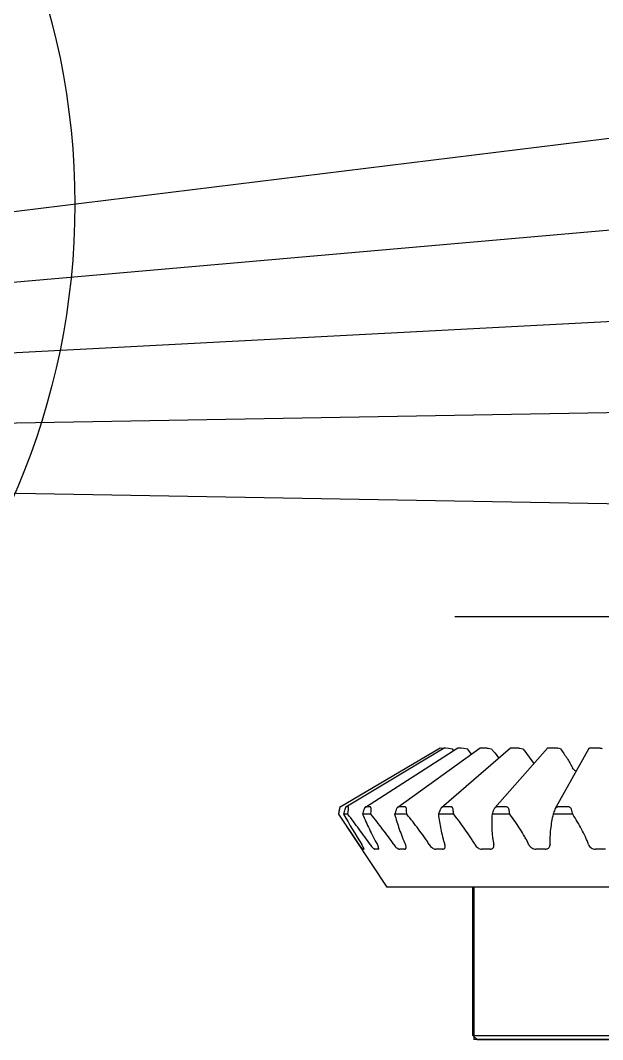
# Model space of a CAD drawing. Header units: inches. Extents: x -116 to 250, y -285 to 80.
# Drawn here: x -88.497 to -85.787, y -120.115 to -115.375 of the extents above; entities that cross this region are included whole.
import ezdxf

# ---------------------------------------------------------------- set-up
doc = ezdxf.new("R2010")
doc.units = ezdxf.units.IN
doc.header["$MEASUREMENT"] = 0
for name, color, linetype in [('LAY0001', 7, 'Continuous'), ('LAYER_CUT_FEAT', 7, 'Continuous'), ('LAYER_FEATURE', 7, 'Continuous'), ('trajectories', 3, 'Continuous')]:
    doc.layers.add(name, color=color, linetype=linetype)

msp = doc.modelspace()

# ---------------------------------------------------------------- linework, layer by layer
at = {"color": 7, "linetype": 'Continuous'}
for p, q in [((-87.00916, -119.03337), (-86.54274, -118.75848)), ((-86.98185, -119.03342), (-86.52391, -118.75849)), ((-86.89133, -119.03392), (-86.461, -118.75855)), ((-86.74079, -119.03464), (-86.35666, -118.75866)), ((-86.53715, -119.03592), (-86.21554, -118.75885)), ((-86.48769, -118.76363), (-86.48154, -118.77169)), ((-86.28932, -119.03815), (-86.0439, -118.7592)), ((-86.008, -119.04219), (-85.84943, -118.75981)), ((-87.00933, -119.03347), (-87.01614, -119.06706)), ((-87.01126, -119.04577), (-87.00909, -119.03348)), ((-87.00909, -119.03348), (-87.00933, -119.03347)), ((-86.98182, -119.03348), (-86.98211, -119.03357)), ((-86.97064, -119.03348), (-86.98182, -119.03348)), ((-86.89001, -119.03348), (-86.89133, -119.03392)), ((-86.86815, -119.03348), (-86.89001, -119.03348)), ((-86.70609, -119.03348), (-86.73769, -119.03348)), ((-86.49155, -119.03348), (-86.53151, -119.03348)), ((-86.23391, -119.03348), (-86.28047, -119.03348)), ((-85.94443, -119.03348), (-85.99556, -119.03348)), ((-87.01614, -119.06706), (-86.79086, -119.40683)), ((-87.01538, -119.06706), (-87.01614, -119.06706)), ((-87.01538, -119.06706), (-87.01126, -119.04577)), ((-86.91944, -119.20818), (-87.01538, -119.06706)), ((-86.97244, -119.06706), (-86.99232, -119.06706)), ((-86.97244, -119.06706), (-86.96983, -119.04577)), ((-86.86538, -119.06706), (-86.90427, -119.06706)), ((-86.69888, -119.06706), (-86.75507, -119.06706)), ((-86.48022, -119.06706), (-86.55126, -119.06706)), ((-86.21894, -119.06706), (-86.30173, -119.06706)), ((-85.92648, -119.06706), (-86.0174, -119.06706)), ((-86.89799, -119.22967), (-86.90289, -119.22967)), ((-86.89799, -119.22967), (-86.89776, -119.2296)), ((-86.83222, -119.22967), (-86.84671, -119.22967)), ((-86.83222, -119.22967), (-86.83049, -119.22911)), ((-86.70846, -119.22967), (-86.73191, -119.22967)), ((-86.53211, -119.22967), (-86.56349, -119.22967)), ((-86.31089, -119.22967), (-86.34883, -119.22967)), ((-86.05446, -119.22967), (-86.0973, -119.22967)), ((-85.77402, -119.22967), (-85.81989, -119.22967)), ((-84.21972, -119.40683), (-86.79086, -119.40683))]:
    msp.add_line(p, q, dxfattribs=at)
msp.add_circle((-91.61829, -116.22999), 3.375)
for centre, radius, start, end in [((-88.06043, -120.10279), 2.12076, 38.3306, 39.1573), ((-81.11132, -120.55851), 6.06717, 165.562015, 165.769528), ((-83.78936, -117.25184), 3.68158, 209.54165, 212.09921), ((-83.3556, -120.14338), 3.7083, 162.78332, 163.12737), ((-91.28515, -118.85034), 4.42508, 357.19275, 357.46871), ((-84.1036, -119.96788), 2.80032, 160.77446, 161.23514), ((-89.57528, -119.14685), 2.87751, 1.58892, 2.01305), ((-84.3563, -119.86018), 2.33386, 159.57658, 160.1333), ((-88.69855, -119.29617), 2.23014, 5.89656, 6.44672), ((-84.36842, -119.77685), 2.05949, 159.20757, 159.83981), ((-88.11659, -119.39783), 1.92626, 9.88771, 10.53116), ((-84.23755, -119.70228), 1.8898, 159.67192, 160.35876), ((-85.98604, -119.05449), 0.02517, 150.75513, 159.73052), ((-87.66867, -119.48121), 1.79074, 13.372, 14.0732)]:
    msp.add_arc(centre, radius, start, end, dxfattribs=at)
for points, knots in [([(-86.30444, -118.76363), (-86.30154, -118.76713), (-86.29002, -118.78116), (-86.27878, -118.79542), (-86.27055, -118.80625)], [0, 0, 0, 0, 0.2503588, 1, 1, 1, 1]), ([(-86.15799, -118.76363), (-86.14908, -118.7747), (-86.13177, -118.79702), (-86.11551, -118.82013), (-86.10783, -118.83187)], [0, 0, 0, 0, 0.5031485, 1, 1, 1, 1]), ([(-85.98301, -118.76363), (-85.97251, -118.77769), (-85.95743, -118.79911), (-85.93924, -118.82864), (-85.931, -118.84366), (-85.9272, -118.85126)], [0, 0, 0, 0, 0.5060631, 0.7549326, 1, 1, 1, 1]), ([(-85.91016, -118.86795), (-85.91383, -118.86609), (-85.92049, -118.86134), (-85.92543, -118.85478), (-85.9272, -118.85126)], [0, 0, 0, 0, 0.5109992, 1, 1, 1, 1]), ([(-86.98217, -119.03361), (-86.98238, -119.03376), (-86.98279, -119.03425), (-86.98334, -119.0352), (-86.98393, -119.03648), (-86.98478, -119.03863), (-86.98579, -119.04176), (-86.98652, -119.04438), (-86.98688, -119.04577)], [0, 0, 0, 0, 0.0588048, 0.1436237, 0.2515409, 0.378502, 0.6726256, 1, 1, 1, 1]), ([(-86.96983, -119.04577), (-86.96965, -119.04427), (-86.96943, -119.04208), (-86.96932, -119.03927), (-86.96932, -119.03745), (-86.96946, -119.03585), (-86.96966, -119.03456), (-86.97018, -119.03348), (-86.97064, -119.03348)], [0, 0, 0, 0, 0.3576231, 0.5198804, 0.6661957, 0.791291, 0.8900491, 1, 1, 1, 1]), ([(-86.89133, -119.03392), (-86.89204, -119.03438), (-86.89337, -119.03586), (-86.89499, -119.03862), (-86.89649, -119.04201), (-86.89734, -119.04448), (-86.89774, -119.04577)], [0, 0, 0, 0, 0.1859792, 0.4266244, 0.7030714, 1, 1, 1, 1]), ([(-86.86439, -119.04577), (-86.86432, -119.04427), (-86.86433, -119.04207), (-86.86462, -119.03926), (-86.86497, -119.03741), (-86.86549, -119.03583), (-86.86617, -119.03457), (-86.86705, -119.0337), (-86.8678, -119.03348), (-86.86815, -119.03348)], [0, 0, 0, 0, 0.3277172, 0.4777901, 0.6151154, 0.736271, 0.8389365, 0.9241191, 1, 1, 1, 1]), ([(-86.74079, -119.03464), (-86.74157, -119.0352), (-86.74305, -119.03666), (-86.74556, -119.04032), (-86.74696, -119.04353), (-86.74775, -119.04577)], [0, 0, 0, 0, 0.2177869, 0.4633409, 1, 1, 1, 1]), ([(-86.73769, -119.03348), (-86.73795, -119.03348), (-86.73906, -119.0336), (-86.74009, -119.03414), (-86.74079, -119.03464)], [0, 0, 0, 0, 0.2299336, 1, 1, 1, 1]), ([(-86.69955, -119.04577), (-86.6996, -119.04426), (-86.6999, -119.04138), (-86.70086, -119.03799), (-86.70211, -119.03578), (-86.70323, -119.03452), (-86.70458, -119.03367), (-86.70559, -119.03348), (-86.70609, -119.03348)], [0, 0, 0, 0, 0.2998555, 0.5703663, 0.6909778, 0.8007337, 0.9018085, 1, 1, 1, 1]), ([(-86.53151, -119.03348), (-86.53249, -119.03348), (-86.53458, -119.03401), (-86.53632, -119.0352), (-86.53715, -119.03592)], [0, 0, 0, 0, 0.4742859, 1, 1, 1, 1]), ([(-86.48252, -119.04577), (-86.48269, -119.04424), (-86.48328, -119.04131), (-86.48498, -119.03734), (-86.48734, -119.03477), (-86.48967, -119.03367), (-86.49093, -119.03348), (-86.49155, -119.03348)], [0, 0, 0, 0, 0.2779649, 0.5375229, 0.7742868, 0.8871757, 1, 1, 1, 1]), ([(-86.28047, -119.03348), (-86.28211, -119.03348), (-86.28553, -119.03454), (-86.28815, -119.03682), (-86.28932, -119.03815)], [0, 0, 0, 0, 0.4815083, 1, 1, 1, 1]), ([(-86.22278, -119.04577), (-86.22306, -119.04423), (-86.22392, -119.04124), (-86.22617, -119.03724), (-86.22955, -119.03426), (-86.23248, -119.03348), (-86.23391, -119.03348)], [0, 0, 0, 0, 0.2628823, 0.5162327, 0.7596516, 1, 1, 1, 1]), ([(-85.99556, -119.03348), (-85.99684, -119.03348), (-85.99946, -119.03399), (-86.00294, -119.03596), (-86.00583, -119.03878), (-86.00734, -119.04102), (-86.008, -119.04219)], [0, 0, 0, 0, 0.2430993, 0.4922717, 0.7453712, 1, 1, 1, 1]), ([(-85.93167, -119.04577), (-85.93206, -119.04421), (-85.93316, -119.04119), (-85.93584, -119.03719), (-85.93967, -119.03424), (-85.94285, -119.03348), (-85.94443, -119.03348)], [0, 0, 0, 0, 0.2533659, 0.5034053, 0.7510642, 1, 1, 1, 1]), ([(-86.86894, -119.20818), (-86.87733, -119.19605), (-86.89433, -119.17205), (-86.92871, -119.12492), (-86.95492, -119.09008), (-86.97244, -119.06706)], [0, 0, 0, 0, 0.2527979, 0.5040707, 1, 1, 1, 1]), ([(-86.90427, -119.06706), (-86.89424, -119.09044), (-86.87816, -119.12565), (-86.85476, -119.17248), (-86.84213, -119.19624), (-86.83551, -119.20818)], [0, 0, 0, 0, 0.4860584, 0.7391362, 1, 1, 1, 1]), ([(-86.75885, -119.20818), (-86.76711, -119.19598), (-86.78417, -119.1719), (-86.81941, -119.12464), (-86.84684, -119.08994), (-86.86538, -119.06706)], [0, 0, 0, 0, 0.2499146, 0.5004392, 1, 1, 1, 1]), ([(-86.75507, -119.06706), (-86.74869, -119.09045), (-86.73771, -119.12572), (-86.7202, -119.17254), (-86.71019, -119.19627), (-86.70475, -119.20818)], [0, 0, 0, 0, 0.4850245, 0.738145, 1, 1, 1, 1]), ([(-86.59396, -119.20818), (-86.59784, -119.20207), (-86.60581, -119.18995), (-86.62235, -119.16593), (-86.65267, -119.12439), (-86.68013, -119.08981), (-86.69888, -119.06706)], [0, 0, 0, 0, 0.123288, 0.2474119, 0.4972352, 1, 1, 1, 1]), ([(-86.55126, -119.06706), (-86.54881, -119.09035), (-86.54345, -119.12559), (-86.53402, -119.16634), (-86.52738, -119.19017), (-86.52361, -119.20217), (-86.52157, -119.20818)], [0, 0, 0, 0, 0.486301, 0.7389443, 0.8682581, 1, 1, 1, 1]), ([(-86.53715, -119.03592), (-86.53859, -119.03716), (-86.54105, -119.04031), (-86.54274, -119.04387), (-86.54345, -119.04577)], [0, 0, 0, 0, 0.4851371, 1, 1, 1, 1]), ([(-86.3815, -119.20818), (-86.38495, -119.20206), (-86.39214, -119.18992), (-86.40731, -119.16588), (-86.42751, -119.13622), (-86.45321, -119.1013), (-86.4711, -119.07842), (-86.48022, -119.06706)], [0, 0, 0, 0, 0.1221583, 0.2454956, 0.4947108, 0.7464488, 1, 1, 1, 1]), ([(-86.30173, -119.06706), (-86.30328, -119.09015), (-86.30379, -119.12528), (-86.30056, -119.16627), (-86.29734, -119.19014), (-86.29522, -119.20216), (-86.29398, -119.20818)], [0, 0, 0, 0, 0.4900712, 0.741758, 0.8698983, 1, 1, 1, 1]), ([(-86.28932, -119.03815), (-86.2898, -119.0387), (-86.29162, -119.04102), (-86.29299, -119.04369), (-86.29378, -119.04577)], [0, 0, 0, 0, 0.2477559, 1, 1, 1, 1]), ([(-86.13075, -119.20818), (-86.13362, -119.20206), (-86.1397, -119.18991), (-86.15281, -119.16585), (-86.17073, -119.13617), (-86.19402, -119.10124), (-86.21049, -119.0784), (-86.21894, -119.06706)], [0, 0, 0, 0, 0.1215854, 0.2444725, 0.4932569, 0.7453108, 1, 1, 1, 1]), ([(-86.0174, -119.06706), (-86.02281, -119.08993), (-86.02912, -119.12486), (-86.03232, -119.16615), (-86.03268, -119.19009), (-86.0323, -119.20214), (-86.03192, -119.20818)], [0, 0, 0, 0, 0.4954456, 0.7459541, 0.8724105, 1, 1, 1, 1]), ([(-85.85266, -119.20818), (-85.85481, -119.20207), (-85.85952, -119.18992), (-85.86999, -119.16586), (-85.88482, -119.13617), (-85.90469, -119.10122), (-85.91904, -119.07839), (-85.92648, -119.06706)], [0, 0, 0, 0, 0.1217666, 0.2446681, 0.4932782, 0.7451926, 1, 1, 1, 1]), ([(-86.91944, -119.20818), (-86.91845, -119.20963), (-86.91653, -119.21246), (-86.9137, -119.21652), (-86.91106, -119.22019), (-86.90869, -119.22338), (-86.90666, -119.22597), (-86.90519, -119.22771), (-86.90422, -119.22873), (-86.90368, -119.22923), (-86.90326, -119.22954), (-86.903, -119.22967), (-86.90289, -119.22967)], [0, 0, 0, 0, 0.1935344, 0.3769659, 0.5447827, 0.6919216, 0.8139499, 0.907254, 0.9422982, 0.969336, 0.9883861, 1, 1, 1, 1]), ([(-86.89776, -119.2296), (-86.89757, -119.22945), (-86.89755, -119.22892), (-86.89766, -119.22826), (-86.89797, -119.2271), (-86.89866, -119.2253), (-86.89985, -119.22271), (-86.90143, -119.2196), (-86.90415, -119.21465), (-86.90647, -119.21082), (-86.90813, -119.20818)], [0, 0, 0, 0, 0.0291151, 0.0542734, 0.0872661, 0.1766903, 0.2959117, 0.4419916, 0.611111, 1, 1, 1, 1]), ([(-86.86894, -119.20818), (-86.86693, -119.21108), (-86.86295, -119.2164), (-86.85765, -119.22235), (-86.85359, -119.22606), (-86.85101, -119.22802), (-86.84878, -119.22926), (-86.84733, -119.22967), (-86.84671, -119.22967)], [0, 0, 0, 0, 0.3360323, 0.6333874, 0.7572271, 0.8602781, 0.9409167, 1, 1, 1, 1]), ([(-86.83049, -119.22911), (-86.82973, -119.22848), (-86.82922, -119.22664), (-86.82934, -119.22412), (-86.82982, -119.22154), (-86.8307, -119.21859), (-86.83246, -119.21401), (-86.8342, -119.21054), (-86.83551, -119.20818)], [0, 0, 0, 0, 0.1312588, 0.2260818, 0.342893, 0.4809884, 0.6384483, 1, 1, 1, 1]), ([(-86.75885, -119.20818), (-86.75684, -119.21114), (-86.75256, -119.21661), (-86.74558, -119.2234), (-86.73951, -119.22755), (-86.73494, -119.22933), (-86.73286, -119.22967), (-86.73191, -119.22967)], [0, 0, 0, 0, 0.3030974, 0.5864047, 0.8233086, 0.9192998, 1, 1, 1, 1]), ([(-86.70384, -119.22805), (-86.7034, -119.22765), (-86.7026, -119.22666), (-86.70182, -119.22483), (-86.70141, -119.22267), (-86.70135, -119.21918), (-86.7023, -119.2142), (-86.7038, -119.21025), (-86.70475, -119.20818)], [0, 0, 0, 0, 0.08524, 0.1778323, 0.2816145, 0.398689, 0.6741277, 1, 1, 1, 1]), ([(-86.59396, -119.20818), (-86.59205, -119.21119), (-86.58767, -119.2168), (-86.57998, -119.22363), (-86.57187, -119.22827), (-86.56611, -119.22967), (-86.56349, -119.22967)], [0, 0, 0, 0, 0.2778964, 0.5504883, 0.7958723, 1, 1, 1, 1]), ([(-86.52324, -119.22618), (-86.52233, -119.22521), (-86.52083, -119.22278), (-86.51988, -119.21838), (-86.52011, -119.21337), (-86.52098, -119.20994), (-86.52157, -119.20818)], [0, 0, 0, 0, 0.2104099, 0.4423442, 0.7049853, 1, 1, 1, 1]), ([(-86.3815, -119.20818), (-86.37978, -119.21123), (-86.37549, -119.21696), (-86.36742, -119.2238), (-86.35838, -119.2284), (-86.35189, -119.22967), (-86.34883, -119.22967)], [0, 0, 0, 0, 0.2584691, 0.5222556, 0.7739161, 1, 1, 1, 1]), ([(-86.31089, -119.22967), (-86.30805, -119.22967), (-86.30378, -119.22891), (-86.2991, -119.22605), (-86.29728, -119.22414), (-86.29653, -119.22309)], [0, 0, 0, 0, 0.5221913, 0.7637527, 1, 1, 1, 1]), ([(-86.29653, -119.22309), (-86.29582, -119.22212), (-86.29462, -119.21994), (-86.29323, -119.21493), (-86.29343, -119.21084), (-86.29398, -119.20818)], [0, 0, 0, 0, 0.2328408, 0.4746664, 1, 1, 1, 1]), ([(-86.13075, -119.20818), (-86.12931, -119.21125), (-86.12533, -119.21708), (-86.11722, -119.22394), (-86.10764, -119.2285), (-86.10068, -119.22967), (-86.0973, -119.22967)], [0, 0, 0, 0, 0.2441081, 0.5005335, 0.7565893, 1, 1, 1, 1]), ([(-86.05446, -119.22967), (-86.05222, -119.22967), (-86.04785, -119.22919), (-86.04184, -119.22693), (-86.03694, -119.22324), (-86.03464, -119.21995), (-86.0338, -119.2182)], [0, 0, 0, 0, 0.2705982, 0.5248399, 0.7657396, 1, 1, 1, 1]), ([(-86.0338, -119.2182), (-86.03306, -119.21668), (-86.03199, -119.21338), (-86.0318, -119.20992), (-86.03192, -119.20818)], [0, 0, 0, 0, 0.4917319, 1, 1, 1, 1]), ([(-85.85266, -119.20818), (-85.85158, -119.21123), (-85.84812, -119.21715), (-85.84031, -119.22404), (-85.8306, -119.22857), (-85.82344, -119.22967), (-85.81989, -119.22967)], [0, 0, 0, 0, 0.2345369, 0.4845844, 0.7430675, 1, 1, 1, 1]), ([(-86.70846, -119.22967), (-86.70759, -119.22967), (-86.70591, -119.22944), (-86.70443, -119.22858), (-86.70384, -119.22805)], [0, 0, 0, 0, 0.5228992, 1, 1, 1, 1]), ([(-86.53211, -119.22967), (-86.53041, -119.22967), (-86.52711, -119.22918), (-86.52429, -119.22732), (-86.52324, -119.22618)], [0, 0, 0, 0, 0.5234007, 1, 1, 1, 1])]:
    msp.add_open_spline(points, degree=3, knots=knots, dxfattribs=at)
at = {"layer": 'LAY0001', "color": 6, "linetype": 'Continuous'}
msp.add_line((-86.38669, -119.40683), (-86.38669, -120.11549), dxfattribs=at)
at = {"layer": 'LAY0001', "color": 7, "linetype": 'Continuous'}
for p, q in [((-84.6239, -119.40683), (-86.38669, -119.40683)), ((-84.6239, -120.11549), (-86.38669, -120.11549))]:
    msp.add_line(p, q, dxfattribs=at)
at = {"layer": 'LAYER_CUT_FEAT', "color": 7, "linetype": 'Continuous'}
for p, q in [((-86.54274, -118.75848), (-86.5426, -118.75848)), ((-86.5426, -118.75848), (-86.53303, -118.76035)), ((-86.53303, -118.76035), (-86.5285, -118.76125)), ((-86.52391, -118.75849), (-86.52378, -118.75848)), ((-86.52378, -118.75848), (-86.51607, -118.75848)), ((-86.51607, -118.75848), (-86.50475, -118.76035)), ((-86.50475, -118.76035), (-86.48769, -118.76363)), ((-86.461, -118.75855), (-86.46046, -118.75848)), ((-86.46046, -118.75848), (-86.44538, -118.75848)), ((-86.44538, -118.75848), (-86.43279, -118.76035)), ((-86.43279, -118.76035), (-86.41596, -118.76363)), ((-86.35666, -118.75866), (-86.35539, -118.75848)), ((-86.35539, -118.75848), (-86.33359, -118.75848)), ((-86.3203, -118.76035), (-86.30444, -118.76363)), ((-86.21554, -118.75885), (-86.21317, -118.75848)), ((-86.21317, -118.75848), (-86.18561, -118.75848)), ((-86.17219, -118.76035), (-86.15799, -118.76363)), ((-86.04, -118.75848), (-86.00789, -118.75848)), ((-85.84347, -118.75848), (-85.8082, -118.75848))]:
    msp.add_line(p, q, dxfattribs=at)
for centre, radius, start, end in [((-87.02838, -122.53497), 3.91353, 74.5072, 74.68822), ((-86.35993, -120.33955), 1.67678, 70.02604, 70.35718)]:
    msp.add_arc(centre, radius, start, end, dxfattribs=at)
for points, knots in [([(-86.33359, -118.75848), (-86.33265, -118.75848), (-86.33055, -118.75866), (-86.32611, -118.75923), (-86.32263, -118.75987), (-86.3203, -118.76035)], [0, 0, 0, 0, 0.209382, 0.4700438, 1, 1, 1, 1]), ([(-86.18561, -118.75848), (-86.18453, -118.75848), (-86.18226, -118.75864), (-86.17777, -118.7592), (-86.17438, -118.75985), (-86.17219, -118.76035)], [0, 0, 0, 0, 0.2372442, 0.5036053, 1, 1, 1, 1]), ([(-86.0439, -118.7592), (-86.04379, -118.75907), (-86.04339, -118.75885), (-86.04209, -118.75852), (-86.0409, -118.75848), (-86.04, -118.75848)], [0, 0, 0, 0, 0.1270317, 0.3285849, 1, 1, 1, 1]), ([(-86.00789, -118.75848), (-86.00673, -118.75848), (-86.00437, -118.75862), (-86.00004, -118.75917), (-85.99688, -118.75982), (-85.99493, -118.76035)], [0, 0, 0, 0, 0.2655479, 0.5376273, 1, 1, 1, 1]), ([(-85.84943, -118.75981), (-85.84931, -118.7596), (-85.84877, -118.75919), (-85.84757, -118.75881), (-85.84574, -118.75853), (-85.8443, -118.75848), (-85.84347, -118.75848)], [0, 0, 0, 0, 0.1172675, 0.3092063, 0.6029438, 1, 1, 1, 1]), ([(-85.8082, -118.75848), (-85.80588, -118.75848), (-85.80185, -118.75887), (-85.79789, -118.75977), (-85.79627, -118.76035)], [0, 0, 0, 0, 0.5748845, 1, 1, 1, 1])]:
    msp.add_open_spline(points, degree=3, knots=knots, dxfattribs=at)
at = {"layer": 'LAYER_FEATURE', "color": 7, "linetype": 'Continuous'}
for p, q in [((-86.39112, -120.0958), (-86.39112, -119.40683)), ((-86.37144, -120.11549), (-86.39112, -120.0958)), ((-86.39112, -120.0958), (-84.61947, -120.0958)), ((-86.37144, -120.11549), (-84.63915, -120.11549))]:
    msp.add_line(p, q, dxfattribs=at)
at = {"layer": 'trajectories'}
for p, q in [((-97.86829, -117.40999), (-82.42038, -115.51323)), ((-97.86829, -117.40999), (-82.36359, -116.05351)), ((-97.86829, -117.40999), (-82.3257, -116.59544)), ((-97.86829, -117.40999), (-82.30674, -117.13836)), ((-97.86829, -117.40999), (-82.30674, -117.68162)), ((-86.47417, -118.14699), (-78.45009, -118.14699))]:
    msp.add_line(p, q, dxfattribs=at)

doc.saveas('drawing.dxf')
